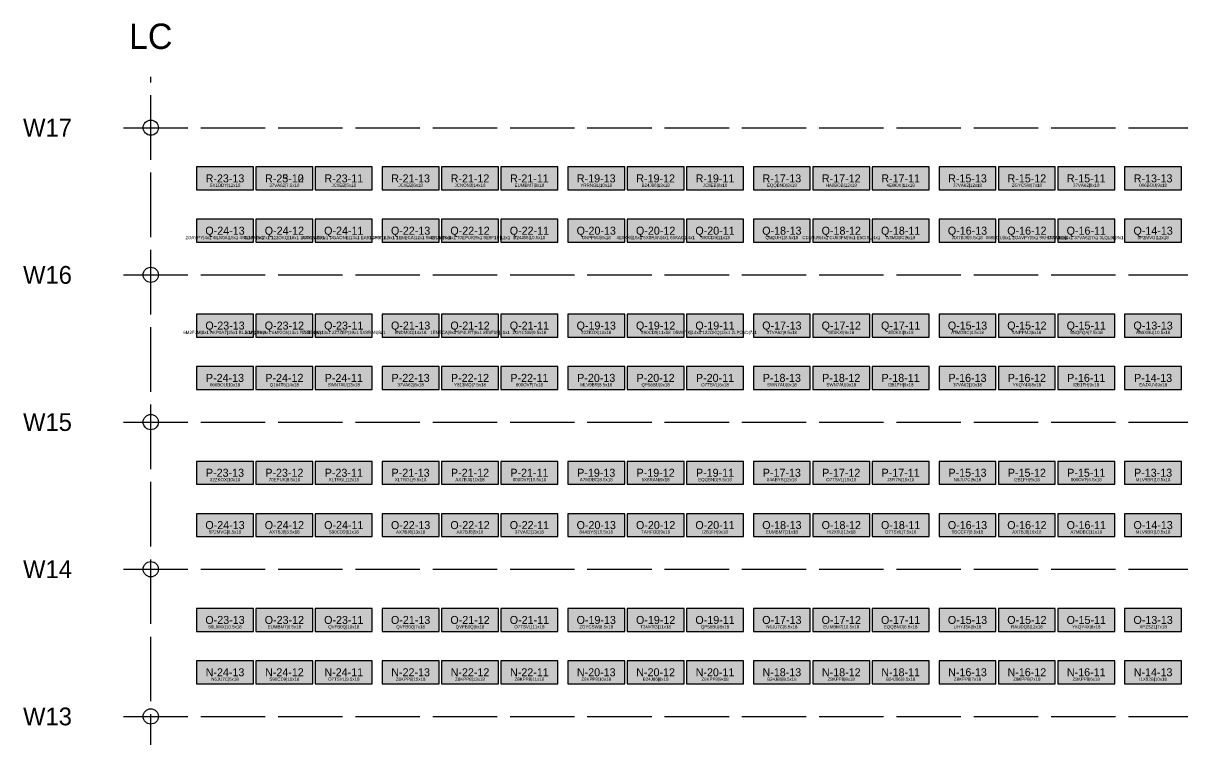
# Model space of a CAD drawing. Header units: metres. Extents: x 0 to 48.5, y -2.8 to 53.5.
# Drawn here: x 0.02 to 22.89, y 39.34 to 53.46 of the extents above; entities that cross this region are included whole.
import ezdxf
from ezdxf.enums import TextEntityAlignment as Align

# ---------------------------------------------------------------- set-up
doc = ezdxf.new("R2010")
doc.units = ezdxf.units.M
doc.linetypes.add('DASHED', pattern=[1.524, 1.27, -0.254])
for name, color, linetype in [('CROSS_AISLES', 4, 'Continuous'), ('LABELS', 7, 'Continuous'), ('RACK_L1', 7, 'Continuous'), ('STOCK_ONLY', 254, 'Continuous'), ('SUPPORT_POINTS', 8, 'Continuous'), ('WALKWAYS', 8, 'Continuous'), ('ZONE_A', 1, 'Continuous'), ('ZONE_B', 30, 'Continuous'), ('ZONE_C', 5, 'Continuous'), ('ZONE_N', 8, 'Continuous')]:
    doc.layers.add(name, color=color, linetype=linetype)

msp = doc.modelspace()

# ---------------------------------------------------------------- hatches: boundary and pattern name
at = {"layer": 'STOCK_ONLY'}
for points in [[(3.439, 50.174), (4.561, 50.174), (4.561, 50.625), (3.439, 50.625)], [(4.61, 50.174), (5.732, 50.174), (5.732, 50.625), (4.61, 50.625)], [(5.781, 50.174), (6.904, 50.174), (6.904, 50.625), (5.781, 50.625)], [(7.099, 50.174), (8.221, 50.174), (8.221, 50.625), (7.099, 50.625)], [(8.27, 50.174), (9.392, 50.174), (9.392, 50.625), (8.27, 50.625)], [(9.441, 50.174), (10.564, 50.174), (10.564, 50.625), (9.441, 50.625)], [(10.759, 50.174), (11.881, 50.174), (11.881, 50.625), (10.759, 50.625)], [(11.93, 50.174), (13.052, 50.174), (13.052, 50.625), (11.93, 50.625)], [(13.101, 50.174), (14.224, 50.174), (14.224, 50.625), (13.101, 50.625)], [(14.419, 50.174), (15.541, 50.174), (15.541, 50.625), (14.419, 50.625)], [(15.59, 50.174), (16.712, 50.174), (16.712, 50.625), (15.59, 50.625)], [(16.761, 50.174), (17.884, 50.174), (17.884, 50.625), (16.761, 50.625)], [(18.079, 50.174), (19.201, 50.174), (19.201, 50.625), (18.079, 50.625)], [(19.25, 50.174), (20.372, 50.174), (20.372, 50.625), (19.25, 50.625)], [(20.421, 50.174), (21.544, 50.174), (21.544, 50.625), (20.421, 50.625)], [(21.739, 50.174), (22.861, 50.174), (22.861, 50.625), (21.739, 50.625)], [(4.61, 49.143), (5.732, 49.143), (5.732, 49.594), (4.61, 49.594)], [(5.781, 49.143), (6.904, 49.143), (6.904, 49.594), (5.781, 49.594)], [(7.099, 49.143), (8.221, 49.143), (8.221, 49.594), (7.099, 49.594)], [(9.441, 49.143), (10.564, 49.143), (10.564, 49.594), (9.441, 49.594)], [(10.759, 49.143), (11.881, 49.143), (11.881, 49.594), (10.759, 49.594)], [(11.93, 49.143), (13.052, 49.143), (13.052, 49.594), (11.93, 49.594)], [(13.101, 49.143), (14.224, 49.143), (14.224, 49.594), (13.101, 49.594)], [(15.59, 49.143), (16.712, 49.143), (16.712, 49.594), (15.59, 49.594)], [(16.761, 49.143), (17.884, 49.143), (17.884, 49.594), (16.761, 49.594)], [(20.421, 49.143), (21.544, 49.143), (21.544, 49.594), (20.421, 49.594)], [(21.739, 49.143), (22.861, 49.143), (22.861, 49.594), (21.739, 49.594)], [(3.439, 47.274), (4.561, 47.274), (4.561, 47.725), (3.439, 47.725)], [(5.781, 47.274), (6.904, 47.274), (6.904, 47.725), (5.781, 47.725)], [(7.099, 47.274), (8.221, 47.274), (8.221, 47.725), (7.099, 47.725)], [(9.441, 47.274), (10.564, 47.274), (10.564, 47.725), (9.441, 47.725)], [(10.759, 47.274), (11.881, 47.274), (11.881, 47.725), (10.759, 47.725)], [(11.93, 47.274), (13.052, 47.274), (13.052, 47.725), (11.93, 47.725)], [(13.101, 47.274), (14.224, 47.274), (14.224, 47.725), (13.101, 47.725)], [(15.59, 47.274), (16.712, 47.274), (16.712, 47.725), (15.59, 47.725)], [(16.761, 47.274), (17.884, 47.274), (17.884, 47.725), (16.761, 47.725)], [(19.25, 47.274), (20.372, 47.274), (20.372, 47.725), (19.25, 47.725)], [(3.439, 46.243), (4.561, 46.243), (4.561, 46.694), (3.439, 46.694)], [(4.61, 46.243), (5.732, 46.243), (5.732, 46.694), (4.61, 46.694)], [(5.781, 46.243), (6.904, 46.243), (6.904, 46.694), (5.781, 46.694)], [(7.099, 46.243), (8.221, 46.243), (8.221, 46.694), (7.099, 46.694)], [(8.27, 46.243), (9.392, 46.243), (9.392, 46.694), (8.27, 46.694)], [(9.441, 46.243), (10.564, 46.243), (10.564, 46.694), (9.441, 46.694)], [(11.93, 46.243), (13.052, 46.243), (13.052, 46.694), (11.93, 46.694)], [(13.101, 46.243), (14.224, 46.243), (14.224, 46.694), (13.101, 46.694)], [(14.419, 46.243), (15.541, 46.243), (15.541, 46.694), (14.419, 46.694)], [(15.59, 46.243), (16.712, 46.243), (16.712, 46.694), (15.59, 46.694)], [(16.761, 46.243), (17.884, 46.243), (17.884, 46.694), (16.761, 46.694)], [(18.079, 46.243), (19.201, 46.243), (19.201, 46.694), (18.079, 46.694)], [(19.25, 46.243), (20.372, 46.243), (20.372, 46.694), (19.25, 46.694)], [(20.421, 46.243), (21.544, 46.243), (21.544, 46.694), (20.421, 46.694)], [(21.739, 46.243), (22.861, 46.243), (22.861, 46.694), (21.739, 46.694)], [(3.439, 44.374), (4.561, 44.374), (4.561, 44.825), (3.439, 44.825)], [(4.61, 44.374), (5.732, 44.374), (5.732, 44.825), (4.61, 44.825)], [(5.781, 44.374), (6.904, 44.374), (6.904, 44.825), (5.781, 44.825)], [(8.27, 44.374), (9.392, 44.374), (9.392, 44.825), (8.27, 44.825)], [(11.93, 44.374), (13.052, 44.374), (13.052, 44.825), (11.93, 44.825)], [(14.419, 44.374), (15.541, 44.374), (15.541, 44.825), (14.419, 44.825)], [(16.761, 44.374), (17.884, 44.374), (17.884, 44.825), (16.761, 44.825)], [(18.079, 44.374), (19.201, 44.374), (19.201, 44.825), (18.079, 44.825)], [(19.25, 44.374), (20.372, 44.374), (20.372, 44.825), (19.25, 44.825)], [(21.739, 44.374), (22.861, 44.374), (22.861, 44.825), (21.739, 44.825)], [(3.439, 43.343), (4.561, 43.343), (4.561, 43.794), (3.439, 43.794)], [(5.781, 43.343), (6.904, 43.343), (6.904, 43.794), (5.781, 43.794)], [(7.099, 43.343), (8.221, 43.343), (8.221, 43.794), (7.099, 43.794)], [(8.27, 43.343), (9.392, 43.343), (9.392, 43.794), (8.27, 43.794)], [(9.441, 43.343), (10.564, 43.343), (10.564, 43.794), (9.441, 43.794)], [(11.93, 43.343), (13.052, 43.343), (13.052, 43.794), (11.93, 43.794)], [(13.101, 43.343), (14.224, 43.343), (14.224, 43.794), (13.101, 43.794)], [(14.419, 43.343), (15.541, 43.343), (15.541, 43.794), (14.419, 43.794)], [(15.59, 43.343), (16.712, 43.343), (16.712, 43.794), (15.59, 43.794)], [(19.25, 43.343), (20.372, 43.343), (20.372, 43.794), (19.25, 43.794)], [(20.421, 43.343), (21.544, 43.343), (21.544, 43.794), (20.421, 43.794)], [(5.781, 41.474), (6.904, 41.474), (6.904, 41.925), (5.781, 41.925)], [(7.099, 41.474), (8.221, 41.474), (8.221, 41.925), (7.099, 41.925)], [(8.27, 41.474), (9.392, 41.474), (9.392, 41.925), (8.27, 41.925)], [(9.441, 41.474), (10.564, 41.474), (10.564, 41.925), (9.441, 41.925)], [(10.759, 41.474), (11.881, 41.474), (11.881, 41.925), (10.759, 41.925)], [(11.93, 41.474), (13.052, 41.474), (13.052, 41.925), (11.93, 41.925)], [(13.101, 41.474), (14.224, 41.474), (14.224, 41.925), (13.101, 41.925)], [(14.419, 41.474), (15.541, 41.474), (15.541, 41.925), (14.419, 41.925)], [(18.079, 41.474), (19.201, 41.474), (19.201, 41.925), (18.079, 41.925)], [(19.25, 41.474), (20.372, 41.474), (20.372, 41.925), (19.25, 41.925)], [(20.421, 41.474), (21.544, 41.474), (21.544, 41.925), (20.421, 41.925)], [(3.439, 40.443), (4.561, 40.443), (4.561, 40.894), (3.439, 40.894)], [(4.61, 40.443), (5.732, 40.443), (5.732, 40.894), (4.61, 40.894)], [(7.099, 40.443), (8.221, 40.443), (8.221, 40.894), (7.099, 40.894)], [(8.27, 40.443), (9.392, 40.443), (9.392, 40.894), (8.27, 40.894)], [(9.441, 40.443), (10.564, 40.443), (10.564, 40.894), (9.441, 40.894)], [(10.759, 40.443), (11.881, 40.443), (11.881, 40.894), (10.759, 40.894)], [(11.93, 40.443), (13.052, 40.443), (13.052, 40.894), (11.93, 40.894)], [(13.101, 40.443), (14.224, 40.443), (14.224, 40.894), (13.101, 40.894)], [(14.419, 40.443), (15.541, 40.443), (15.541, 40.894), (14.419, 40.894)], [(15.59, 40.443), (16.712, 40.443), (16.712, 40.894), (15.59, 40.894)], [(18.079, 40.443), (19.201, 40.443), (19.201, 40.894), (18.079, 40.894)], [(19.25, 40.443), (20.372, 40.443), (20.372, 40.894), (19.25, 40.894)], [(20.421, 40.443), (21.544, 40.443), (21.544, 40.894), (20.421, 40.894)], [(21.739, 40.443), (22.861, 40.443), (22.861, 40.894), (21.739, 40.894)]]:
    msp.add_hatch(color=254, dxfattribs=at).paths.add_polyline_path(points)
at = {"layer": 'ZONE_A'}
for points in [[(8.27, 49.143), (9.392, 49.143), (9.392, 49.594), (8.27, 49.594)], [(14.419, 47.274), (15.541, 47.274), (15.541, 47.725), (14.419, 47.725)], [(21.739, 47.274), (22.861, 47.274), (22.861, 47.725), (21.739, 47.725)], [(9.441, 44.374), (10.564, 44.374), (10.564, 44.825), (9.441, 44.825)], [(18.079, 43.343), (19.201, 43.343), (19.201, 43.794), (18.079, 43.794)]]:
    msp.add_hatch(color=1, dxfattribs=at).paths.add_polyline_path(points)
at = {"layer": 'ZONE_B'}
for points in [[(8.27, 47.274), (9.392, 47.274), (9.392, 47.725), (8.27, 47.725)], [(13.101, 44.374), (14.224, 44.374), (14.224, 44.825), (13.101, 44.825)], [(4.61, 43.343), (5.732, 43.343), (5.732, 43.794), (4.61, 43.794)], [(10.759, 43.343), (11.881, 43.343), (11.881, 43.794), (10.759, 43.794)], [(16.761, 43.343), (17.884, 43.343), (17.884, 43.794), (16.761, 43.794)], [(3.439, 41.474), (4.561, 41.474), (4.561, 41.925), (3.439, 41.925)], [(4.61, 41.474), (5.732, 41.474), (5.732, 41.925), (4.61, 41.925)], [(15.59, 41.474), (16.712, 41.474), (16.712, 41.925), (15.59, 41.925)], [(5.781, 40.443), (6.904, 40.443), (6.904, 40.894), (5.781, 40.894)], [(16.761, 40.443), (17.884, 40.443), (17.884, 40.894), (16.761, 40.894)]]:
    msp.add_hatch(color=30, dxfattribs=at).paths.add_polyline_path(points)
at = {"layer": 'ZONE_C'}
for points in [[(3.439, 49.143), (4.561, 49.143), (4.561, 49.594), (3.439, 49.594)], [(14.419, 49.143), (15.541, 49.143), (15.541, 49.594), (14.419, 49.594)], [(18.079, 49.143), (19.201, 49.143), (19.201, 49.594), (18.079, 49.594)], [(19.25, 49.143), (20.372, 49.143), (20.372, 49.594), (19.25, 49.594)], [(18.079, 47.274), (19.201, 47.274), (19.201, 47.725), (18.079, 47.725)], [(20.421, 47.274), (21.544, 47.274), (21.544, 47.725), (20.421, 47.725)], [(10.759, 46.243), (11.881, 46.243), (11.881, 46.694), (10.759, 46.694)], [(7.099, 44.374), (8.221, 44.374), (8.221, 44.825), (7.099, 44.825)], [(10.759, 44.374), (11.881, 44.374), (11.881, 44.825), (10.759, 44.825)], [(15.59, 44.374), (16.712, 44.374), (16.712, 44.825), (15.59, 44.825)], [(20.421, 44.374), (21.544, 44.374), (21.544, 44.825), (20.421, 44.825)], [(21.739, 43.343), (22.861, 43.343), (22.861, 43.794), (21.739, 43.794)], [(16.761, 41.474), (17.884, 41.474), (17.884, 41.925), (16.761, 41.925)], [(21.739, 41.474), (22.861, 41.474), (22.861, 41.925), (21.739, 41.925)]]:
    msp.add_hatch(color=5, dxfattribs=at).paths.add_polyline_path(points)
at = {"layer": 'ZONE_N'}
msp.add_hatch(color=8, dxfattribs=at).paths.add_polyline_path([(4.61, 47.274), (5.732, 47.274), (5.732, 47.725), (4.61, 47.725)])

# ---------------------------------------------------------------- linework, layer by layer
at = {"layer": 'CROSS_AISLES', "linetype": 'DASHED'}
msp.add_line((2.536, 2), (2.536, 52.4), dxfattribs=at)
at = {"layer": 'RACK_L1'}
for points in [[(3.439, 50.174), (4.561, 50.174), (4.561, 50.625), (3.439, 50.625)], [(4.61, 50.174), (5.732, 50.174), (5.732, 50.625), (4.61, 50.625)], [(4.61, 50.174), (5.732, 50.174), (5.732, 50.625), (4.61, 50.625)], [(5.781, 50.174), (6.904, 50.174), (6.904, 50.625), (5.781, 50.625)], [(7.099, 50.174), (8.221, 50.174), (8.221, 50.625), (7.099, 50.625)], [(8.27, 50.174), (9.392, 50.174), (9.392, 50.625), (8.27, 50.625)], [(9.441, 50.174), (10.564, 50.174), (10.564, 50.625), (9.441, 50.625)], [(10.759, 50.174), (11.881, 50.174), (11.881, 50.625), (10.759, 50.625)], [(11.93, 50.174), (13.052, 50.174), (13.052, 50.625), (11.93, 50.625)], [(13.101, 50.174), (14.224, 50.174), (14.224, 50.625), (13.101, 50.625)], [(14.419, 50.174), (15.541, 50.174), (15.541, 50.625), (14.419, 50.625)], [(15.59, 50.174), (16.712, 50.174), (16.712, 50.625), (15.59, 50.625)], [(16.761, 50.174), (17.884, 50.174), (17.884, 50.625), (16.761, 50.625)], [(18.079, 50.174), (19.201, 50.174), (19.201, 50.625), (18.079, 50.625)], [(19.25, 50.174), (20.372, 50.174), (20.372, 50.625), (19.25, 50.625)], [(20.421, 50.174), (21.544, 50.174), (21.544, 50.625), (20.421, 50.625)], [(21.739, 50.174), (22.861, 50.174), (22.861, 50.625), (21.739, 50.625)], [(3.439, 49.143), (4.561, 49.143), (4.561, 49.594), (3.439, 49.594)], [(4.61, 49.143), (5.732, 49.143), (5.732, 49.594), (4.61, 49.594)], [(5.781, 49.143), (6.904, 49.143), (6.904, 49.594), (5.781, 49.594)], [(7.099, 49.143), (8.221, 49.143), (8.221, 49.594), (7.099, 49.594)], [(8.27, 49.143), (9.392, 49.143), (9.392, 49.594), (8.27, 49.594)], [(9.441, 49.143), (10.564, 49.143), (10.564, 49.594), (9.441, 49.594)], [(10.759, 49.143), (11.881, 49.143), (11.881, 49.594), (10.759, 49.594)], [(11.93, 49.143), (13.052, 49.143), (13.052, 49.594), (11.93, 49.594)], [(13.101, 49.143), (14.224, 49.143), (14.224, 49.594), (13.101, 49.594)], [(14.419, 49.143), (15.541, 49.143), (15.541, 49.594), (14.419, 49.594)], [(15.59, 49.143), (16.712, 49.143), (16.712, 49.594), (15.59, 49.594)], [(16.761, 49.143), (17.884, 49.143), (17.884, 49.594), (16.761, 49.594)], [(18.079, 49.143), (19.201, 49.143), (19.201, 49.594), (18.079, 49.594)], [(19.25, 49.143), (20.372, 49.143), (20.372, 49.594), (19.25, 49.594)], [(20.421, 49.143), (21.544, 49.143), (21.544, 49.594), (20.421, 49.594)], [(21.739, 49.143), (22.861, 49.143), (22.861, 49.594), (21.739, 49.594)], [(3.439, 47.274), (4.561, 47.274), (4.561, 47.725), (3.439, 47.725)], [(4.61, 47.274), (5.732, 47.274), (5.732, 47.725), (4.61, 47.725)], [(5.781, 47.274), (6.904, 47.274), (6.904, 47.725), (5.781, 47.725)], [(7.099, 47.274), (8.221, 47.274), (8.221, 47.725), (7.099, 47.725)], [(8.27, 47.274), (9.392, 47.274), (9.392, 47.725), (8.27, 47.725)], [(9.441, 47.274), (10.564, 47.274), (10.564, 47.725), (9.441, 47.725)], [(10.759, 47.274), (11.881, 47.274), (11.881, 47.725), (10.759, 47.725)], [(11.93, 47.274), (13.052, 47.274), (13.052, 47.725), (11.93, 47.725)], [(13.101, 47.274), (14.224, 47.274), (14.224, 47.725), (13.101, 47.725)], [(14.419, 47.274), (15.541, 47.274), (15.541, 47.725), (14.419, 47.725)], [(15.59, 47.274), (16.712, 47.274), (16.712, 47.725), (15.59, 47.725)], [(16.761, 47.274), (17.884, 47.274), (17.884, 47.725), (16.761, 47.725)], [(18.079, 47.274), (19.201, 47.274), (19.201, 47.725), (18.079, 47.725)], [(19.25, 47.274), (20.372, 47.274), (20.372, 47.725), (19.25, 47.725)], [(20.421, 47.274), (21.544, 47.274), (21.544, 47.725), (20.421, 47.725)], [(21.739, 47.274), (22.861, 47.274), (22.861, 47.725), (21.739, 47.725)], [(3.439, 46.243), (4.561, 46.243), (4.561, 46.694), (3.439, 46.694)], [(4.61, 46.243), (5.732, 46.243), (5.732, 46.694), (4.61, 46.694)], [(5.781, 46.243), (6.904, 46.243), (6.904, 46.694), (5.781, 46.694)], [(7.099, 46.243), (8.221, 46.243), (8.221, 46.694), (7.099, 46.694)], [(8.27, 46.243), (9.392, 46.243), (9.392, 46.694), (8.27, 46.694)], [(9.441, 46.243), (10.564, 46.243), (10.564, 46.694), (9.441, 46.694)], [(10.759, 46.243), (11.881, 46.243), (11.881, 46.694), (10.759, 46.694)], [(11.93, 46.243), (13.052, 46.243), (13.052, 46.694), (11.93, 46.694)], [(13.101, 46.243), (14.224, 46.243), (14.224, 46.694), (13.101, 46.694)], [(14.419, 46.243), (15.541, 46.243), (15.541, 46.694), (14.419, 46.694)], [(15.59, 46.243), (16.712, 46.243), (16.712, 46.694), (15.59, 46.694)], [(16.761, 46.243), (17.884, 46.243), (17.884, 46.694), (16.761, 46.694)], [(18.079, 46.243), (19.201, 46.243), (19.201, 46.694), (18.079, 46.694)], [(19.25, 46.243), (20.372, 46.243), (20.372, 46.694), (19.25, 46.694)], [(20.421, 46.243), (21.544, 46.243), (21.544, 46.694), (20.421, 46.694)], [(21.739, 46.243), (22.861, 46.243), (22.861, 46.694), (21.739, 46.694)], [(3.439, 44.374), (4.561, 44.374), (4.561, 44.825), (3.439, 44.825)], [(4.61, 44.374), (5.732, 44.374), (5.732, 44.825), (4.61, 44.825)], [(5.781, 44.374), (6.904, 44.374), (6.904, 44.825), (5.781, 44.825)], [(7.099, 44.374), (8.221, 44.374), (8.221, 44.825), (7.099, 44.825)], [(8.27, 44.374), (9.392, 44.374), (9.392, 44.825), (8.27, 44.825)], [(9.441, 44.374), (10.564, 44.374), (10.564, 44.825), (9.441, 44.825)], [(10.759, 44.374), (11.881, 44.374), (11.881, 44.825), (10.759, 44.825)], [(11.93, 44.374), (13.052, 44.374), (13.052, 44.825), (11.93, 44.825)], [(13.101, 44.374), (14.224, 44.374), (14.224, 44.825), (13.101, 44.825)], [(14.419, 44.374), (15.541, 44.374), (15.541, 44.825), (14.419, 44.825)], [(15.59, 44.374), (16.712, 44.374), (16.712, 44.825), (15.59, 44.825)], [(16.761, 44.374), (17.884, 44.374), (17.884, 44.825), (16.761, 44.825)], [(18.079, 44.374), (19.201, 44.374), (19.201, 44.825), (18.079, 44.825)], [(19.25, 44.374), (20.372, 44.374), (20.372, 44.825), (19.25, 44.825)], [(20.421, 44.374), (21.544, 44.374), (21.544, 44.825), (20.421, 44.825)], [(21.739, 44.374), (22.861, 44.374), (22.861, 44.825), (21.739, 44.825)], [(3.439, 43.343), (4.561, 43.343), (4.561, 43.794), (3.439, 43.794)], [(4.61, 43.343), (5.732, 43.343), (5.732, 43.794), (4.61, 43.794)], [(5.781, 43.343), (6.904, 43.343), (6.904, 43.794), (5.781, 43.794)], [(7.099, 43.343), (8.221, 43.343), (8.221, 43.794), (7.099, 43.794)], [(8.27, 43.343), (9.392, 43.343), (9.392, 43.794), (8.27, 43.794)], [(9.441, 43.343), (10.564, 43.343), (10.564, 43.794), (9.441, 43.794)], [(10.759, 43.343), (11.881, 43.343), (11.881, 43.794), (10.759, 43.794)], [(11.93, 43.343), (13.052, 43.343), (13.052, 43.794), (11.93, 43.794)], [(13.101, 43.343), (14.224, 43.343), (14.224, 43.794), (13.101, 43.794)], [(14.419, 43.343), (15.541, 43.343), (15.541, 43.794), (14.419, 43.794)], [(15.59, 43.343), (16.712, 43.343), (16.712, 43.794), (15.59, 43.794)], [(16.761, 43.343), (17.884, 43.343), (17.884, 43.794), (16.761, 43.794)], [(18.079, 43.343), (19.201, 43.343), (19.201, 43.794), (18.079, 43.794)], [(19.25, 43.343), (20.372, 43.343), (20.372, 43.794), (19.25, 43.794)], [(20.421, 43.343), (21.544, 43.343), (21.544, 43.794), (20.421, 43.794)], [(21.739, 43.343), (22.861, 43.343), (22.861, 43.794), (21.739, 43.794)], [(3.439, 41.474), (4.561, 41.474), (4.561, 41.925), (3.439, 41.925)], [(4.61, 41.474), (5.732, 41.474), (5.732, 41.925), (4.61, 41.925)], [(5.781, 41.474), (6.904, 41.474), (6.904, 41.925), (5.781, 41.925)], [(7.099, 41.474), (8.221, 41.474), (8.221, 41.925), (7.099, 41.925)], [(8.27, 41.474), (9.392, 41.474), (9.392, 41.925), (8.27, 41.925)], [(9.441, 41.474), (10.564, 41.474), (10.564, 41.925), (9.441, 41.925)], [(10.759, 41.474), (11.881, 41.474), (11.881, 41.925), (10.759, 41.925)], [(11.93, 41.474), (13.052, 41.474), (13.052, 41.925), (11.93, 41.925)], [(13.101, 41.474), (14.224, 41.474), (14.224, 41.925), (13.101, 41.925)], [(14.419, 41.474), (15.541, 41.474), (15.541, 41.925), (14.419, 41.925)], [(15.59, 41.474), (16.712, 41.474), (16.712, 41.925), (15.59, 41.925)], [(16.761, 41.474), (17.884, 41.474), (17.884, 41.925), (16.761, 41.925)], [(18.079, 41.474), (19.201, 41.474), (19.201, 41.925), (18.079, 41.925)], [(19.25, 41.474), (20.372, 41.474), (20.372, 41.925), (19.25, 41.925)], [(20.421, 41.474), (21.544, 41.474), (21.544, 41.925), (20.421, 41.925)], [(21.739, 41.474), (22.861, 41.474), (22.861, 41.925), (21.739, 41.925)], [(3.439, 40.443), (4.561, 40.443), (4.561, 40.894), (3.439, 40.894)], [(4.61, 40.443), (5.732, 40.443), (5.732, 40.894), (4.61, 40.894)], [(5.781, 40.443), (6.904, 40.443), (6.904, 40.894), (5.781, 40.894)], [(7.099, 40.443), (8.221, 40.443), (8.221, 40.894), (7.099, 40.894)], [(8.27, 40.443), (9.392, 40.443), (9.392, 40.894), (8.27, 40.894)], [(9.441, 40.443), (10.564, 40.443), (10.564, 40.894), (9.441, 40.894)], [(10.759, 40.443), (11.881, 40.443), (11.881, 40.894), (10.759, 40.894)], [(11.93, 40.443), (13.052, 40.443), (13.052, 40.894), (11.93, 40.894)], [(13.101, 40.443), (14.224, 40.443), (14.224, 40.894), (13.101, 40.894)], [(14.419, 40.443), (15.541, 40.443), (15.541, 40.894), (14.419, 40.894)], [(15.59, 40.443), (16.712, 40.443), (16.712, 40.894), (15.59, 40.894)], [(16.761, 40.443), (17.884, 40.443), (17.884, 40.894), (16.761, 40.894)], [(18.079, 40.443), (19.201, 40.443), (19.201, 40.894), (18.079, 40.894)], [(19.25, 40.443), (20.372, 40.443), (20.372, 40.894), (19.25, 40.894)], [(20.421, 40.443), (21.544, 40.443), (21.544, 40.894), (20.421, 40.894)], [(21.739, 40.443), (22.861, 40.443), (22.861, 40.894), (21.739, 40.894)]]:
    msp.add_lwpolyline(points, close=True, dxfattribs=at)
at = {"layer": 'SUPPORT_POINTS'}
for centre in [(2.536, 51.399), (2.536, 48.499), (2.536, 45.599), (2.536, 42.699), (2.536, 39.799)]:
    msp.add_circle(centre, 0.15, dxfattribs=at)
at = {"layer": 'WALKWAYS', "linetype": 'DASHED'}
for p, q in [((2, 51.399), (48.456, 51.399)), ((2, 48.499), (48.456, 48.499)), ((2, 45.599), (48.456, 45.599)), ((2, 42.699), (48.456, 42.699)), ((2, 39.799), (48.456, 39.799))]:
    msp.add_line(p, q, dxfattribs=at)

# ---------------------------------------------------------------- texts
at = {"layer": 'CROSS_AISLES'}
msp.add_text('LC', height=0.5, dxfattribs=at).set_placement((2.536, 53.2), align=Align.MIDDLE_CENTER)
at = {"layer": 'LABELS'}
for s, height, p in [('R-23-13', 0.1579, (4, 50.4)), ('R-23-12', 0.1579, (5.171, 50.4)), ('R-25-10', 0.1579, (5.171, 50.4)), ('R-23-11', 0.1579, (6.342, 50.4)), ('R-21-13', 0.1579, (7.66, 50.4)), ('R-21-12', 0.1579, (8.831, 50.4)), ('R-21-11', 0.1579, (10.002, 50.4)), ('R-19-13', 0.1579, (11.32, 50.4)), ('R-19-12', 0.1579, (12.491, 50.4)), ('R-19-11', 0.1579, (13.662, 50.4)), ('R-17-13', 0.1579, (14.98, 50.4)), ('R-17-12', 0.1579, (16.151, 50.4)), ('R-17-11', 0.1579, (17.322, 50.4)), ('R-15-13', 0.1579, (18.64, 50.4)), ('R-15-12', 0.1579, (19.811, 50.4)), ('R-15-11', 0.1579, (20.982, 50.4)), ('R-13-13', 0.1579, (22.3, 50.4)), ('SY1DDY|12x18', 0.06314, (4, 50.265)), ('37VA62|7.5x18', 0.06314, (5.171, 50.265)), ('JCIIEB|5x18', 0.06314, (6.342, 50.265)), ('JCIIEB|6x18', 0.06314, (7.66, 50.265)), ('JCNON3|14x18', 0.06314, (8.831, 50.265)), ('EUMBM7|8x18', 0.06314, (10.002, 50.265)), ('YRRNGL|10x18', 0.06314, (11.32, 50.265)), ('B24J86|13x18', 0.06314, (12.491, 50.265)), ('JCIIEB|8x18', 0.06314, (13.662, 50.265)), ('EQQBND|8x18', 0.06314, (14.98, 50.265)), ('HA0BOB|12x18', 0.06314, (16.151, 50.265)), ('4E0KXI|11x18', 0.06314, (17.322, 50.265)), ('37VA62|12x18', 0.06314, (18.64, 50.265)), ('ZGYCSW|7x18', 0.06314, (19.811, 50.265)), ('37VA62|9x18', 0.06314, (20.982, 50.265)), ('066BOU|9x18', 0.06314, (22.3, 50.265)), ('Q-24-13', 0.1579, (4, 49.369)), ('Q-24-12', 0.1579, (5.171, 49.369)), ('Q-24-11', 0.1579, (6.342, 49.369)), ('Q-22-13', 0.1579, (7.66, 49.369)), ('Q-22-12', 0.1579, (8.831, 49.369)), ('Q-22-11', 0.1579, (10.002, 49.369)), ('Q-20-13', 0.1579, (11.32, 49.369)), ('Q-20-12', 0.1579, (12.491, 49.369)), ('Q-20-11', 0.1579, (13.662, 49.369)), ('Q-18-13', 0.1579, (14.98, 49.369)), ('Q-18-12', 0.1579, (16.151, 49.369)), ('Q-18-11', 0.1579, (17.322, 49.369)), ('Q-16-13', 0.1579, (18.64, 49.369)), ('Q-16-12', 0.1579, (19.811, 49.369)), ('Q-16-11', 0.1579, (20.982, 49.369)), ('Q-14-13', 0.1579, (22.3, 49.369)), ('2OAVPY|4x1 4ILN0A|15x1 4SD17H|5x1', 0.06314, (4, 49.234)), ('0LNUOV|7x1 122OKQ|16x1 1A6YTA|5x1', 0.06314, (5.171, 49.234)), ('A7MDBC|8x1 DGAONE|13x1 EA91CP|6x1', 0.06314, (6.342, 49.234)), ('1A6YTA|5x1 1ENECA|12x1 6M2FJM|5x1', 0.06314, (7.66, 49.234)), ('4E1WTK|4x1 70EPUK|9x1 8E9F1P|12x1', 0.06314, (8.831, 49.234)), ('B24J86|10.5x18', 0.06314, (10.002, 49.234)), ('UNPPMJ|8x18', 0.06314, (11.32, 49.234)), ('4E0KXI|16x1 5X8RAN|4x1 63KAC1|4x1', 0.06314, (12.491, 49.234)), ('S90CD9|11x18', 0.06314, (13.662, 49.234)), ('QM2UH1|8.5x18', 0.06314, (14.98, 49.234)), ('CD1NU9|4x1 CU53FM|9x1 E5CISL|4x1', 0.06314, (16.151, 49.234)), ('A7MDBC|9x18', 0.06314, (17.322, 49.234)), ('AX7BJ8|5.5x18', 0.06314, (18.64, 49.234)), ('066BOU|5x1 2OAVPY|8x1 9KHDG3|11x1', 0.06314, (19.811, 49.234)), ('37VA62|4x1 37VA62|7x1 3LQL9L|8x1', 0.06314, (20.982, 49.234)), ('5P2MVG|12x18', 0.06314, (22.3, 49.234)), ('Q-23-13', 0.1579, (4, 47.5)), ('Q-23-12', 0.1579, (5.171, 47.5)), ('Q-23-11', 0.1579, (6.342, 47.5)), ('Q-21-13', 0.1579, (7.66, 47.5)), ('Q-21-12', 0.1579, (8.831, 47.5)), ('Q-21-11', 0.1579, (10.002, 47.5)), ('Q-19-13', 0.1579, (11.32, 47.5)), ('Q-19-12', 0.1579, (12.491, 47.5)), ('Q-19-11', 0.1579, (13.662, 47.5)), ('Q-17-13', 0.1579, (14.98, 47.5)), ('Q-17-12', 0.1579, (16.151, 47.5)), ('Q-17-11', 0.1579, (17.322, 47.5)), ('Q-15-13', 0.1579, (18.64, 47.5)), ('Q-15-12', 0.1579, (19.811, 47.5)), ('Q-15-11', 0.1579, (20.982, 47.5)), ('Q-13-13', 0.1579, (22.3, 47.5)), ('6M2FJM|8x1 AKP0A7|15x1 BLJLMQ|16x1', 0.06314, (4, 47.365)), ('2OAVPY|9x1 6MKIC6|13x1 F73ZE1|6x1', 0.06314, (5.171, 47.365)), ('0LNUOV|13x1 2Z7ZEP|10x1 5X8RAN|8x1', 0.06314, (6.342, 47.365)), ('6NDM0O|14x18', 0.06314, (7.66, 47.365)), ('1ENECA|9x1 5P4LRT|8x1 8E9F1P|11x1', 0.06314, (8.831, 47.365)), ('ZGYCSW|9.5x18', 0.06314, (10.002, 47.365)), ('32ZKOX|10x18', 0.06314, (11.32, 47.365)), ('S90CD9|11x18', 0.06314, (12.491, 47.365)), ('05W6TK|14x1 122OKQ|13x1 2LPO6D|7x1', 0.06314, (13.662, 47.365)), ('37VA62|9.5x18', 0.06314, (14.98, 47.365)), ('4E0KXI|9x18', 0.06314, (16.151, 47.365)), ('4E0KXI|9x18', 0.06314, (17.322, 47.365)), ('A7MDBC|4.5x18', 0.06314, (18.64, 47.365)), ('UNPPMJ|6x18', 0.06314, (19.811, 47.365)), ('SSQFQA|7.5x18', 0.06314, (20.982, 47.365)), ('AB9XBU|10.5x18', 0.06314, (22.3, 47.365)), ('P-24-13', 0.1579, (4, 46.469)), ('P-24-12', 0.1579, (5.171, 46.469)), ('P-24-11', 0.1579, (6.342, 46.469)), ('P-22-13', 0.1579, (7.66, 46.469)), ('P-22-12', 0.1579, (8.831, 46.469)), ('P-22-11', 0.1579, (10.002, 46.469)), ('P-20-13', 0.1579, (11.32, 46.469)), ('P-20-12', 0.1579, (12.491, 46.469)), ('P-20-11', 0.1579, (13.662, 46.469)), ('P-18-13', 0.1579, (14.98, 46.469)), ('P-18-12', 0.1579, (16.151, 46.469)), ('P-18-11', 0.1579, (17.322, 46.469)), ('P-16-13', 0.1579, (18.64, 46.469)), ('P-16-12', 0.1579, (19.811, 46.469)), ('P-16-11', 0.1579, (20.982, 46.469)), ('P-14-13', 0.1579, (22.3, 46.469)), ('066BOU|10x18', 0.06314, (4, 46.334)), ('Q164T6|14x18', 0.06314, (5.171, 46.334)), ('SWN7AU|13x18', 0.06314, (6.342, 46.334)), ('37VA62|8x18', 0.06314, (7.66, 46.334)), ('Y813MQ|7.5x18', 0.06314, (8.831, 46.334)), ('800OVF|7x18', 0.06314, (10.002, 46.334)), ('MLV9BR|8.5x18', 0.06314, (11.32, 46.334)), ('QP56BU|9x18', 0.06314, (12.491, 46.334)), ('O7TSVL|6x18', 0.06314, (13.662, 46.334)), ('SWN7AU|9x18', 0.06314, (14.98, 46.334)), ('SWN7AU|9x18', 0.06314, (16.151, 46.334)), ('I2B1FH|9x18', 0.06314, (17.322, 46.334)), ('37VA62|10x18', 0.06314, (18.64, 46.334)), ('YKQY4X|8x18', 0.06314, (19.811, 46.334)), ('I2B1FH|9x18', 0.06314, (20.982, 46.334)), ('EAJXUV|9x18', 0.06314, (22.3, 46.334)), ('P-23-13', 0.1579, (4, 44.6)), ('P-23-12', 0.1579, (5.171, 44.6)), ('P-23-11', 0.1579, (6.342, 44.6)), ('P-21-13', 0.1579, (7.66, 44.6)), ('P-21-12', 0.1579, (8.831, 44.6)), ('P-21-11', 0.1579, (10.002, 44.6)), ('P-19-13', 0.1579, (11.32, 44.6)), ('P-19-12', 0.1579, (12.491, 44.6)), ('P-19-11', 0.1579, (13.662, 44.6)), ('P-17-13', 0.1579, (14.98, 44.6)), ('P-17-12', 0.1579, (16.151, 44.6)), ('P-17-11', 0.1579, (17.322, 44.6)), ('P-15-13', 0.1579, (18.64, 44.6)), ('P-15-12', 0.1579, (19.811, 44.6)), ('P-15-11', 0.1579, (20.982, 44.6)), ('P-13-13', 0.1579, (22.3, 44.6)), ('32ZKOX|10x18', 0.06314, (4, 44.465)), ('70EPUK|8.5x18', 0.06314, (5.171, 44.465)), ('XLTRGL|12x18', 0.06314, (6.342, 44.465)), ('XLTRGL|9.5x18', 0.06314, (7.66, 44.465)), ('AX7BJ8|10x18', 0.06314, (8.831, 44.465)), ('800OVF|10.5x18', 0.06314, (10.002, 44.465)), ('A7MDBC|8.5x18', 0.06314, (11.32, 44.465)), ('5X8RAN|9x18', 0.06314, (12.491, 44.465)), ('EQQBND|9.5x18', 0.06314, (13.662, 44.465)), ('84ABYS|12x18', 0.06314, (14.98, 44.465)), ('O7TSVL|10x18', 0.06314, (16.151, 44.465)), ('J3FI7N|15x18', 0.06314, (17.322, 44.465)), ('N6JU7C|9x18', 0.06314, (18.64, 44.465)), ('I2B1FH|9x18', 0.06314, (19.811, 44.465)), ('800OVF|6.5x18', 0.06314, (20.982, 44.465)), ('MLV9BR|10.5x18', 0.06314, (22.3, 44.465)), ('O-24-13', 0.1579, (4, 43.569)), ('5P2MVG|8.5x18', 0.06314, (4, 43.434)), ('O-24-12', 0.1579, (5.171, 43.569)), ('AX7BJ8|8.5x18', 0.06314, (5.171, 43.434)), ('O-24-11', 0.1579, (6.342, 43.569)), ('S90CD9|11x18', 0.06314, (6.342, 43.434)), ('O-22-13', 0.1579, (7.66, 43.569)), ('AX7BJ8|13x18', 0.06314, (7.66, 43.434)), ('O-22-12', 0.1579, (8.831, 43.569)), ('AX7BJ8|5x18', 0.06314, (8.831, 43.434)), ('O-22-11', 0.1579, (10.002, 43.569)), ('37VA62|13x18', 0.06314, (10.002, 43.434)), ('O-20-13', 0.1579, (11.32, 43.569)), ('84ABYS|10.5x18', 0.06314, (11.32, 43.434)), ('O-20-12', 0.1579, (12.491, 43.569)), ('TAHFOD|9x18', 0.06314, (12.491, 43.434)), ('O-20-11', 0.1579, (13.662, 43.569)), ('I2B1FH|9x18', 0.06314, (13.662, 43.434)), ('O-18-13', 0.1579, (14.98, 43.569)), ('EUMBM7|11x18', 0.06314, (14.98, 43.434)), ('O-18-12', 0.1579, (16.151, 43.569)), ('HI2X6U|13x18', 0.06314, (16.151, 43.434)), ('O-18-11', 0.1579, (17.322, 43.569)), ('O7TSVL|7.5x18', 0.06314, (17.322, 43.434)), ('O-16-13', 0.1579, (18.64, 43.569)), ('TBCCF7|8.5x18', 0.06314, (18.64, 43.434)), ('O-16-12', 0.1579, (19.811, 43.569)), ('AX7BJ8|10x18', 0.06314, (19.811, 43.434)), ('O-16-11', 0.1579, (20.982, 43.569)), ('A7MDBC|11x18', 0.06314, (20.982, 43.434)), ('O-14-13', 0.1579, (22.3, 43.569)), ('MLV9BR|10.5x18', 0.06314, (22.3, 43.434)), ('O-23-13', 0.1579, (4, 41.7)), ('O-23-12', 0.1579, (5.171, 41.7)), ('O-23-11', 0.1579, (6.342, 41.7)), ('O-21-13', 0.1579, (7.66, 41.7)), ('O-21-12', 0.1579, (8.831, 41.7)), ('O-21-11', 0.1579, (10.002, 41.7)), ('O-19-13', 0.1579, (11.32, 41.7)), ('O-19-12', 0.1579, (12.491, 41.7)), ('O-19-11', 0.1579, (13.662, 41.7)), ('O-17-13', 0.1579, (14.98, 41.7)), ('O-17-12', 0.1579, (16.151, 41.7)), ('O-17-11', 0.1579, (17.322, 41.7)), ('O-15-13', 0.1579, (18.64, 41.7)), ('O-15-12', 0.1579, (19.811, 41.7)), ('O-15-11', 0.1579, (20.982, 41.7)), ('O-13-13', 0.1579, (22.3, 41.7)), ('69L9MX|10.5x18', 0.06314, (4, 41.565)), ('EUMBM7|8.5x18', 0.06314, (5.171, 41.565)), ('QVFB0Q|10x18', 0.06314, (6.342, 41.565)), ('QVFB0Q|7x18', 0.06314, (7.66, 41.565)), ('QVFB0Q|6x18', 0.06314, (8.831, 41.565)), ('O7TSVL|11x18', 0.06314, (10.002, 41.565)), ('ZGYCSW|8.5x18', 0.06314, (11.32, 41.565)), ('T3NVTG|11x18', 0.06314, (12.491, 41.565)), ('QP56BU|8x18', 0.06314, (13.662, 41.565)), ('N6JU7C|8.5x18', 0.06314, (14.98, 41.565)), ('EUMBM7|10.5x18', 0.06314, (16.151, 41.565)), ('EQQBND|6.5x18', 0.06314, (17.322, 41.565)), ('UHYJ3A|9x18', 0.06314, (18.64, 41.565)), ('RAUDQ6|12x18', 0.06314, (19.811, 41.565)), ('YKQY4X|8x18', 0.06314, (20.982, 41.565)), ('XPZSZ1|7x18', 0.06314, (22.3, 41.565)), ('N-24-13', 0.1579, (4, 40.669)), ('N-24-12', 0.1579, (5.171, 40.669)), ('N-24-11', 0.1579, (6.342, 40.669)), ('N-22-13', 0.1579, (7.66, 40.669)), ('N-22-12', 0.1579, (8.831, 40.669)), ('N-22-11', 0.1579, (10.002, 40.669)), ('N-20-13', 0.1579, (11.32, 40.669)), ('N-20-12', 0.1579, (12.491, 40.669)), ('N-20-11', 0.1579, (13.662, 40.669)), ('N-18-13', 0.1579, (14.98, 40.669)), ('N-18-12', 0.1579, (16.151, 40.669)), ('N-18-11', 0.1579, (17.322, 40.669)), ('N-16-13', 0.1579, (18.64, 40.669)), ('N-16-12', 0.1579, (19.811, 40.669)), ('N-16-11', 0.1579, (20.982, 40.669)), ('N-14-13', 0.1579, (22.3, 40.669)), ('N6JU7C|5x18', 0.06314, (4, 40.534)), ('S90CD9|10x18', 0.06314, (5.171, 40.534)), ('O7TSVL|9.5x18', 0.06314, (6.342, 40.534)), ('Z8KPP8|15x18', 0.06314, (7.66, 40.534)), ('Z8KPP8|13x18', 0.06314, (8.831, 40.534)), ('Z8KPP8|11x18', 0.06314, (10.002, 40.534)), ('Z8KPP8|10x18', 0.06314, (11.32, 40.534)), ('B24J86|8x18', 0.06314, (12.491, 40.534)), ('Z8KPP8|9x18', 0.06314, (13.662, 40.534)), ('B24J86|8.5x18', 0.06314, (14.98, 40.534)), ('Z8KPP8|8x18', 0.06314, (16.151, 40.534)), ('B24J86|8.5x18', 0.06314, (17.322, 40.534)), ('Z8KPP8|7x18', 0.06314, (18.64, 40.534)), ('Z8KPP8|7x18', 0.06314, (19.811, 40.534)), ('Z8KPP8|6x18', 0.06314, (20.982, 40.534)), ('I1X92B|10x18', 0.06314, (22.3, 40.534))]:
    msp.add_text(s, height=height, dxfattribs=at).set_placement(p, align=Align.MIDDLE_CENTER)
at = {"layer": 'WALKWAYS'}
for s, p in [('W17', (0.5, 51.399)), ('W16', (0.5, 48.499)), ('W15', (0.5, 45.599)), ('W14', (0.5, 42.699)), ('W13', (0.5, 39.799))]:
    msp.add_text(s, height=0.35, dxfattribs=at).set_placement(p, align=Align.MIDDLE_CENTER)

doc.saveas('drawing.dxf')
